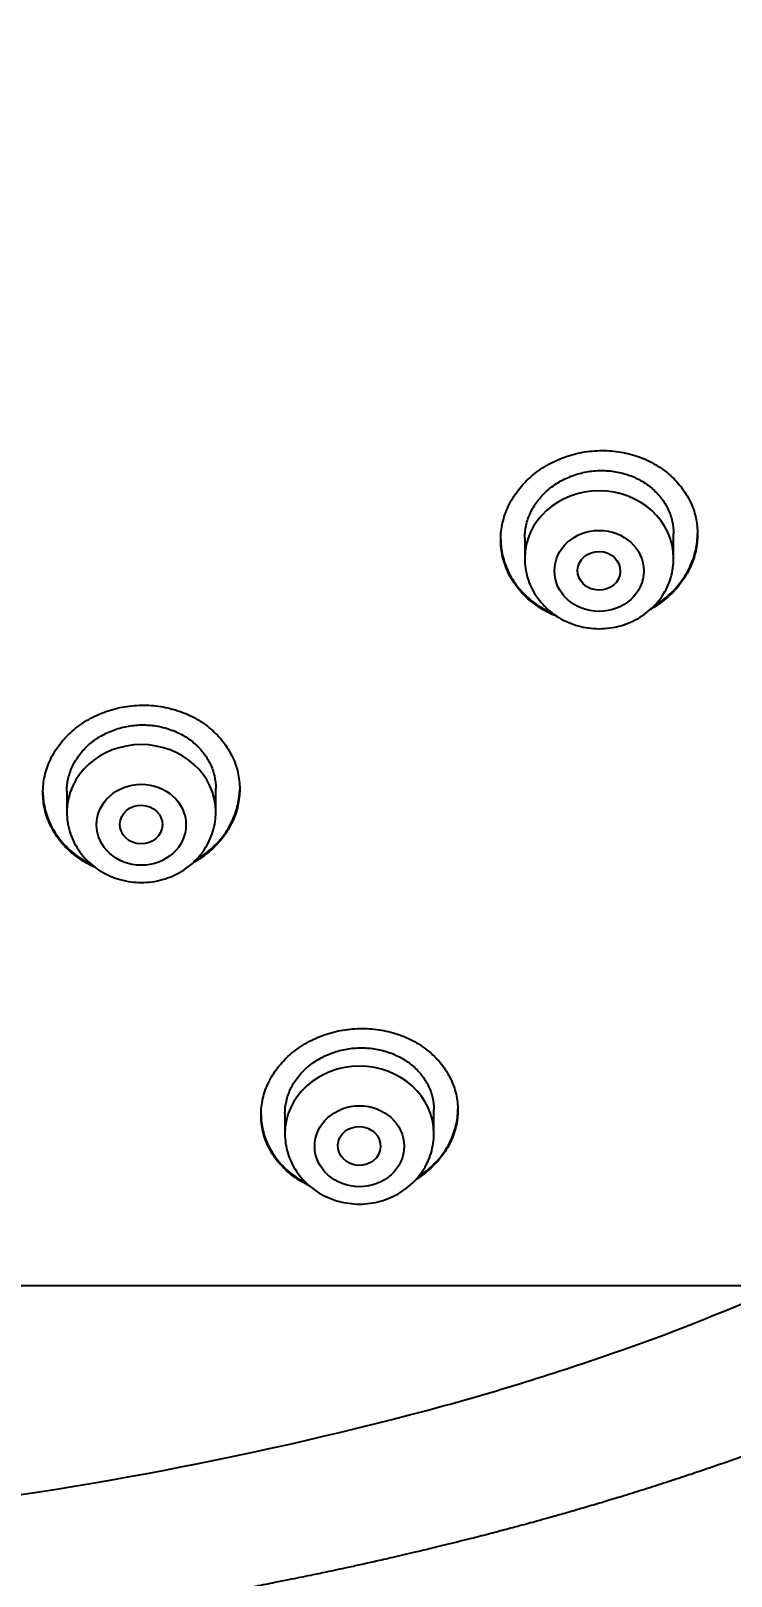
# Model space of a CAD drawing. Header units: millimetres. Extents: x 976 to 9349, y -1578 to 2211.
# Drawn here: x 5931.913 to 5933.229, y 651.897 to 654.801 of the extents above; entities that cross this region are included whole.
import ezdxf

# ---------------------------------------------------------------- set-up
doc = ezdxf.new("R2010")
doc.units = ezdxf.units.MM
for name, color, linetype in [('Płytki', 254, 'Continuous'), ('Szkic', 6, 'Continuous'), ('Wbudowane', 175, 'Continuous')]:
    doc.layers.add(name, color=color, linetype=linetype)
doc.dimstyles.new('ISO-25', dxfattribs={"dimtxt": 4, "dimasz": 5, "dimexe": 1.25, "dimexo": 0.625, "dimgap": 1, "dimtad": 1, "dimtxsty": 'Standard', "dimcen": 2.5, "dimadec": 0, "dimazin": 0, "dimtfac": 1, "dimtmove": 0, "dimatfit": 3, "dimfxl": 1, "dimarcsym": 0})

# ---------------------------------------------------------------- blocks, each defined once
blk = doc.blocks.new('Z$W@#21058')
for p, q in [((22.7506, 135.3353), (22.7506, 135.3814)), ((22.4706, 135.3736), (22.4706, 135.3353)), ((21.61, 134.8981), (21.61, 134.8584)), ((21.89, 134.8584), (21.89, 134.9029)), ((22.02, 134.2925), (22.02, 134.2541)), ((22.3, 134.2541), (22.3, 134.2992))]:
    blk.add_line(p, q)
for centre, radius, start, end in [((21.4332, 137.3417), 3.701, 288.9286, 301.7505), ((20.9677, 138.6447), 5.0846, 285.034, 289.1279), ((20.4501, 140.6625), 7.1676, 276.18193, 284.84631)]:
    blk.add_arc(centre, radius, start, end)
for centre, start_param in [((22.6106, 135.3353), 3.141598), ((21.75, 134.8584), 3.141598), ((22.16, 134.2541), 3.141593)]:
    blk.add_ellipse(centre, major_axis=(-0.14, 0), ratio=0.906308, start_param=start_param, end_param=6.283185)
for centre, major_axis, ratio in [((22.6106, 135.3117), (-0.084, 0), 0.906308), ((22.6103, 135.312), (-0.0401, 0.0011), 0.906171), ((21.75, 134.8348), (-0.084, 0), 0.906308), ((21.7498, 134.8351), (-0.04, 0.0009), 0.908545), ((22.16, 134.2305), (-0.084, 0), 0.906308), ((22.1596, 134.2311), (-0.0401, 0.0019), 0.910577)]:
    blk.add_ellipse(centre, major_axis=major_axis, ratio=ratio)
for points, knots in [([(22.4256, 135.3702), (22.4256, 135.3809), (22.4268, 135.3915), (22.4304, 135.4072), (22.4318, 135.4124), (22.4354, 135.4227), (22.4374, 135.4278), (22.4444, 135.4428), (22.4501, 135.4523), (22.4602, 135.4658), (22.4639, 135.4703), (22.4716, 135.4788), (22.4757, 135.4828), (22.4886, 135.4944), (22.4979, 135.5014), (22.5131, 135.5108), (22.5184, 135.5137), (22.5291, 135.519), (22.54, 135.5238), (22.5514, 135.5277), (22.563, 135.5311), (22.569, 135.5326), (22.5869, 135.5362), (22.5989, 135.5375), (22.617, 135.538), (22.6231, 135.5379), (22.6352, 135.5372), (22.6412, 135.5366), (22.659, 135.5339), (22.6705, 135.5312), (22.6873, 135.5255), (22.6928, 135.5234), (22.7035, 135.5186), (22.7086, 135.516), (22.7236, 135.5077), (22.7329, 135.5012), (22.7502, 135.4865), (22.7578, 135.4786), (22.7678, 135.4657), (22.7709, 135.4612), (22.7766, 135.452), (22.7793, 135.4472), (22.7862, 135.4327), (22.7897, 135.4227), (22.7932, 135.4072), (22.7941, 135.4019), (22.7953, 135.3913), (22.7956, 135.386), (22.7956, 135.3701), (22.7945, 135.3595), (22.7909, 135.3437), (22.7894, 135.3384), (22.7859, 135.3281), (22.7819, 135.318), (22.7767, 135.3083), (22.771, 135.2987), (22.7678, 135.294), (22.7577, 135.2804), (22.75, 135.272), (22.7372, 135.2604), (22.7327, 135.2566), (22.7232, 135.2496), (22.7183, 135.2462), (22.7113, 135.2419), (22.7092, 135.2407), (22.7072, 135.2395)], [0, 0, 0, 0, 0.047171, 0.047171, 0.070757, 0.070757, 0.094342, 0.094342, 0.141513, 0.141513, 0.165099, 0.165099, 0.188684, 0.188684, 0.235855, 0.235855, 0.259441, 0.259441, 0.283026, 0.306612, 0.306612, 0.330197, 0.330197, 0.377368, 0.377368, 0.400954, 0.400954, 0.424539, 0.424539, 0.47171, 0.47171, 0.495296, 0.495296, 0.518881, 0.518881, 0.566052, 0.566052, 0.613223, 0.613223, 0.636809, 0.636809, 0.660394, 0.660394, 0.707565, 0.707565, 0.731151, 0.731151, 0.754736, 0.754736, 0.801907, 0.801907, 0.825493, 0.825493, 0.849078, 0.872664, 0.872664, 0.896249, 0.896249, 0.94342, 0.94342, 0.967006, 0.967006, 0.990591, 0.990591, 1, 1, 1, 1]), ([(22.4706, 135.3735), (22.4706, 135.3815), (22.4715, 135.3895), (22.4742, 135.4014), (22.4753, 135.4054), (22.478, 135.4132), (22.4811, 135.4208), (22.485, 135.4282), (22.4893, 135.4354), (22.4917, 135.439), (22.4994, 135.4493), (22.5052, 135.4557), (22.5149, 135.4645), (22.5183, 135.4673), (22.5254, 135.4726), (22.5292, 135.4752), (22.5406, 135.4822), (22.5487, 135.4862), (22.5614, 135.4912), (22.5658, 135.4927), (22.5746, 135.4952), (22.579, 135.4963), (22.5925, 135.499), (22.6016, 135.5001), (22.6201, 135.5006), (22.6292, 135.5), (22.6426, 135.4981), (22.647, 135.4972), (22.6558, 135.4951), (22.6602, 135.4939), (22.6728, 135.4896), (22.6809, 135.486), (22.6923, 135.4797), (22.6959, 135.4774), (22.7031, 135.4724), (22.7065, 135.4698), (22.7161, 135.4616), (22.7219, 135.4556), (22.7296, 135.4458), (22.7319, 135.4424), (22.7363, 135.4354), (22.7402, 135.4283), (22.7432, 135.4208), (22.7459, 135.4132), (22.747, 135.4093), (22.7497, 135.3975), (22.7506, 135.3895), (22.7506, 135.3814)], [0, 0, 0, 0, 0.062395, 0.062395, 0.093649, 0.093649, 0.124902, 0.156156, 0.156156, 0.187409, 0.187409, 0.249916, 0.249916, 0.28117, 0.28117, 0.312423, 0.312423, 0.37493, 0.37493, 0.406184, 0.406184, 0.437437, 0.437437, 0.499944, 0.499944, 0.562451, 0.562451, 0.593705, 0.593705, 0.624958, 0.624958, 0.687465, 0.687465, 0.718719, 0.718719, 0.749972, 0.749972, 0.812479, 0.812479, 0.843733, 0.843733, 0.874986, 0.90624, 0.90624, 0.937493, 0.937493, 1, 1, 1, 1]), ([(22.713, 135.2451), (22.713, 135.2451), (22.7131, 135.2452), (22.7232, 135.2514), (22.7326, 135.2583), (22.7456, 135.2701), (22.7497, 135.2742), (22.7574, 135.2826), (22.7646, 135.2913), (22.7708, 135.3006), (22.7766, 135.3101), (22.7792, 135.3151), (22.7862, 135.3301), (22.7897, 135.3403), (22.7932, 135.356), (22.7941, 135.3613), (22.7953, 135.3719), (22.7956, 135.377), (22.7956, 135.3821)], [0, 0, 0, 0, 0.000989, 0.000989, 0.201543, 0.201543, 0.30182, 0.30182, 0.402097, 0.502374, 0.502374, 0.602651, 0.602651, 0.803205, 0.803205, 0.903482, 0.903482, 1, 1, 1, 1]), ([(22.5314, 135.2264), (22.5232, 135.2295), (22.5154, 135.2332), (22.5028, 135.2402), (22.4979, 135.2433), (22.4885, 135.2498), (22.484, 135.2532), (22.4713, 135.2641), (22.4636, 135.272), (22.4535, 135.285), (22.4504, 135.2895), (22.4447, 135.2987), (22.4395, 135.3082), (22.4354, 135.318), (22.4319, 135.328), (22.4304, 135.3332), (22.4268, 135.3488), (22.4256, 135.3594), (22.4256, 135.3702)], [0, 0, 0, 0, 0.130544, 0.130544, 0.217489, 0.217489, 0.304435, 0.304435, 0.478326, 0.478326, 0.565272, 0.565272, 0.652218, 0.739163, 0.739163, 0.826109, 0.826109, 1, 1, 1, 1]), ([(22.4257, 135.3711), (22.4257, 135.3608), (22.4269, 135.3507), (22.4304, 135.3356), (22.4318, 135.3305), (22.4353, 135.3204), (22.4374, 135.3154), (22.4444, 135.3008), (22.45, 135.2917), (22.4601, 135.2788), (22.4637, 135.2746), (22.4714, 135.2665), (22.4754, 135.2627), (22.4882, 135.2518), (22.4975, 135.2454), (22.5126, 135.2369), (22.5178, 135.2343), (22.5234, 135.2318), (22.5236, 135.2317), (22.5238, 135.2316)], [0, 0, 0, 0, 0.175672, 0.175672, 0.266864, 0.266864, 0.358056, 0.358056, 0.54044, 0.54044, 0.631632, 0.631632, 0.722824, 0.722824, 0.905208, 0.905208, 0.9964, 0.9964, 1, 1, 1, 1]), ([(22.4706, 135.3353), (22.4707, 135.3286), (22.4716, 135.3172), (22.4757, 135.2982), (22.4826, 135.2808), (22.4922, 135.264), (22.5041, 135.2488), (22.5183, 135.2353), (22.5344, 135.2239), (22.552, 135.2148), (22.5709, 135.2081), (22.5906, 135.2041), (22.6108, 135.2027), (22.6309, 135.2041), (22.6506, 135.2082), (22.6695, 135.2149), (22.6872, 135.2241), (22.7032, 135.2356), (22.7174, 135.2491), (22.7294, 135.2643), (22.7388, 135.2812), (22.7457, 135.2987), (22.7498, 135.3175), (22.7507, 135.3288), (22.7506, 135.3353)], [0, 0, 0, 0, 0.043723, 0.08855, 0.133515, 0.178674, 0.224062, 0.269684, 0.315523, 0.361546, 0.407709, 0.453968, 0.500279, 0.546601, 0.592892, 0.639107, 0.685199, 0.73112, 0.776832, 0.822308, 0.867548, 0.912577, 0.957444, 1, 1, 1, 1]), ([(19.86, 133.2231), (19.9076, 133.2231), (19.9855, 133.2235), (20.114, 133.2253), (20.2269, 133.2279), (20.3305, 133.2311), (20.4194, 133.2345), (20.4953, 133.2379), (20.5574, 133.241), (20.6099, 133.2439), (20.6521, 133.2463), (20.6825, 133.2482), (20.7052, 133.2496), (20.7313, 133.2513), (20.7688, 133.2538), (20.818, 133.2573), (20.8664, 133.2609), (20.9053, 133.264), (20.927, 133.2658), (20.9437, 133.2672), (20.9726, 133.2696), (21.0214, 133.2739), (21.0688, 133.2783), (21.101, 133.2814), (21.1153, 133.2828), (21.1338, 133.2847), (21.17, 133.2883), (21.2155, 133.2932), (21.2531, 133.2973), (21.2743, 133.2997), (21.2907, 133.3016), (21.3181, 133.3048), (21.3552, 133.3092), (21.3867, 133.3131), (21.4084, 133.3159), (21.4391, 133.3198), (21.4784, 133.325), (21.518, 133.3305), (21.5412, 133.3337), (21.5713, 133.338), (21.6024, 133.3426), (21.6299, 133.3467), (21.6523, 133.3501), (21.6853, 133.3552), (21.7215, 133.361), (21.753, 133.3662), (21.7786, 133.3704), (21.8027, 133.3745), (21.8225, 133.378), (21.8462, 133.3821), (21.8733, 133.387), (21.9051, 133.3928), (21.9338, 133.3981), (21.9663, 133.4043), (21.998, 133.4105), (22.0325, 133.4173), (22.0648, 133.4239), (22.0949, 133.4302), (22.1181, 133.4351), (22.1406, 133.44), (22.1651, 133.4453), (22.1873, 133.4503), (22.2068, 133.4547), (22.2243, 133.4587), (22.2442, 133.4633), (22.2667, 133.4686), (22.2875, 133.4735), (22.3083, 133.4786), (22.328, 133.4834), (22.3494, 133.4887), (22.3687, 133.4936), (22.3863, 133.498), (22.402, 133.5021), (22.4178, 133.5062), (22.4329, 133.5102), (22.4473, 133.514), (22.4624, 133.5181), (22.4776, 133.5222), (22.4955, 133.5271), (22.5121, 133.5317), (22.5272, 133.536), (22.5398, 133.5395), (22.5529, 133.5433), (22.5667, 133.5472), (22.5811, 133.5514), (22.5959, 133.5558), (22.6109, 133.5602), (22.6264, 133.5649), (22.6418, 133.5695), (22.6589, 133.5748), (22.6768, 133.5803), (22.6962, 133.5864), (22.7155, 133.5925), (22.7334, 133.5983), (22.7482, 133.6031), (22.7608, 133.6072), (22.773, 133.6113), (22.7873, 133.6161), (22.8043, 133.6218), (22.8233, 133.6283), (22.8414, 133.6345), (22.8576, 133.6402), (22.8705, 133.6448), (22.8842, 133.6497), (22.898, 133.6547), (22.914, 133.6605), (22.9281, 133.6656), (22.9414, 133.6706), (22.954, 133.6753), (22.9676, 133.6805), (22.9818, 133.6859), (22.9944, 133.6907), (23.0059, 133.6952), (23.0159, 133.6991), (23.0282, 133.7039), (23.0409, 133.709), (23.0548, 133.7145), (23.0667, 133.7194), (23.0783, 133.7241), (23.0887, 133.7284), (23.1004, 133.7332), (23.1123, 133.7382), (23.1244, 133.7433), (23.1362, 133.7483), (23.1478, 133.7533), (23.1598, 133.7585), (23.17, 133.7629), (23.1804, 133.7675), (23.1908, 133.7721), (23.2035, 133.7777), (23.2159, 133.7833), (23.2284, 133.789), (23.2393, 133.794), (23.2511, 133.7994), (23.2627, 133.8048), (23.2754, 133.8107), (23.2873, 133.8164), (23.2986, 133.8217), (23.3101, 133.8273), (23.3212, 133.8327), (23.3327, 133.8383), (23.3449, 133.8443), (23.3576, 133.8506), (23.3704, 133.857), (23.3824, 133.8631), (23.3939, 133.869), (23.4055, 133.875), (23.4167, 133.8808), (23.4289, 133.8872), (23.4417, 133.8939), (23.4534, 133.9002), (23.4643, 133.9061), (23.4755, 133.9121), (23.4873, 133.9186), (23.5005, 133.9259), (23.5138, 133.9333), (23.5266, 133.9405), (23.5379, 133.9469), (23.5487, 133.9531), (23.5595, 133.9594), (23.571, 133.9661), (23.582, 133.9725), (23.594, 133.9797), (23.6059, 133.9868), (23.6171, 133.9936), (23.6274, 133.9998), (23.6374, 134.006), (23.648, 134.0125), (23.6578, 134.0187), (23.6676, 134.0248), (23.6776, 134.0311), (23.6889, 134.0384), (23.7017, 134.0466), (23.7149, 134.0552), (23.7272, 134.0633), (23.7376, 134.0702), (23.748, 134.0771), (23.7597, 134.085), (23.772, 134.0934), (23.7843, 134.1019), (23.7962, 134.1102), (23.8089, 134.1191), (23.8221, 134.1284), (23.836, 134.1384), (23.8497, 134.1484), (23.8623, 134.1576), (23.8739, 134.1662), (23.8858, 134.1751), (23.8994, 134.1854), (23.9129, 134.1957), (23.9253, 134.2053), (23.937, 134.2144), (23.9482, 134.2233), (23.9607, 134.2332), (23.9742, 134.2442), (23.9889, 134.2561), (24.004, 134.2686), (24.0188, 134.281), (24.0336, 134.2935), (24.0472, 134.3052), (24.0599, 134.3163), (24.0718, 134.3267), (24.0842, 134.3377), (24.0965, 134.3488), (24.1099, 134.3609), (24.1229, 134.3729), (24.1356, 134.3847), (24.1471, 134.3956), (24.1594, 134.4073), (24.1727, 134.4201), (24.1861, 134.4331), (24.2, 134.4469), (24.2134, 134.4603), (24.2274, 134.4745), (24.2401, 134.4875), (24.253, 134.501), (24.267, 134.5157), (24.2827, 134.5324), (24.2975, 134.5486), (24.3111, 134.5635), (24.3233, 134.5772), (24.3354, 134.5908), (24.3475, 134.6047), (24.3591, 134.618), (24.3703, 134.6312), (24.3808, 134.6436), (24.3913, 134.6562), (24.4019, 134.669), (24.4131, 134.6827), (24.4244, 134.6967), (24.4365, 134.712), (24.4485, 134.7272), (24.4603, 134.7424), (24.4713, 134.7568), (24.4826, 134.7717), (24.4953, 134.7888), (24.508, 134.806), (24.5202, 134.8229), (24.5317, 134.8389), (24.5434, 134.8554), (24.555, 134.872), (24.5657, 134.8877), (24.5761, 134.9031), (24.5865, 134.9185), (24.5963, 134.9334), (24.6066, 134.9491), (24.6167, 134.9647), (24.6275, 134.9817), (24.6376, 134.9978), (24.6478, 135.0141), (24.6569, 135.029), (24.6658, 135.0437), (24.6746, 135.0584), (24.6837, 135.0737), (24.6926, 135.0889), (24.7018, 135.1048), (24.7111, 135.1211), (24.7201, 135.1371), (24.729, 135.1531), (24.7374, 135.1683), (24.7458, 135.1838), (24.7542, 135.1994), (24.7629, 135.2157), (24.7708, 135.2308), (24.7783, 135.2454), (24.7861, 135.2606), (24.794, 135.2761), (24.8017, 135.2914), (24.8058, 135.2997), (24.8083, 135.3047)], [0, 0, 0, 0, 0.022611, 0.044559, 0.064656, 0.082797, 0.09806, 0.111423, 0.122309, 0.130602, 0.13884, 0.144427, 0.146461, 0.15073, 0.158077, 0.166104, 0.176519, 0.183416, 0.186505, 0.18786, 0.19218, 0.201639, 0.213454, 0.217051, 0.218581, 0.220944, 0.226746, 0.237622, 0.244852, 0.246497, 0.248799, 0.253451, 0.260936, 0.2683, 0.270049, 0.27237, 0.284459, 0.290808, 0.293277, 0.29668, 0.306686, 0.309732, 0.311217, 0.318572, 0.327152, 0.330387, 0.335302, 0.340705, 0.343199, 0.345786, 0.353315, 0.357601, 0.3627, 0.368585, 0.374918, 0.379609, 0.387009, 0.392159, 0.395744, 0.399422, 0.404207, 0.408844, 0.411381, 0.414634, 0.418263, 0.422085, 0.426732, 0.429496, 0.43328, 0.437359, 0.441073, 0.443703, 0.446851, 0.449618, 0.452244, 0.455034, 0.457413, 0.460443, 0.463305, 0.46714, 0.46951, 0.471536, 0.474015, 0.476638, 0.479078, 0.481898, 0.484714, 0.487283, 0.490415, 0.493116, 0.496712, 0.500237, 0.503812, 0.507303, 0.510117, 0.512026, 0.514238, 0.516874, 0.519946, 0.523654, 0.527433, 0.530004, 0.532675, 0.534638, 0.537653, 0.540418, 0.543554, 0.545537, 0.547886, 0.550629, 0.553223, 0.555866, 0.557741, 0.55969, 0.56154, 0.56469, 0.566886, 0.569404, 0.571447, 0.57349, 0.57535, 0.578102, 0.580296, 0.582252, 0.584852, 0.586985, 0.589104, 0.590747, 0.592943, 0.595132, 0.59802, 0.60016, 0.602352, 0.604353, 0.606987, 0.609135, 0.611742, 0.613918, 0.61572, 0.618473, 0.620455, 0.622498, 0.625616, 0.627956, 0.630036, 0.632749, 0.634796, 0.636912, 0.639409, 0.642094, 0.644551, 0.646455, 0.648627, 0.651276, 0.653578, 0.656607, 0.659296, 0.661381, 0.663466, 0.665907, 0.668005, 0.670514, 0.672608, 0.675455, 0.677846, 0.679547, 0.68182, 0.68408, 0.686154, 0.687954, 0.690216, 0.692394, 0.695107, 0.698274, 0.700751, 0.702902, 0.704923, 0.707365, 0.710421, 0.712814, 0.715308, 0.718159, 0.721058, 0.723883, 0.727257, 0.730061, 0.732225, 0.734948, 0.737957, 0.741272, 0.743996, 0.746328, 0.749164, 0.751638, 0.754819, 0.758445, 0.761755, 0.765256, 0.76877, 0.772077, 0.774829, 0.777765, 0.780547, 0.783704, 0.786645, 0.790175, 0.793164, 0.79592, 0.798638, 0.802295, 0.805813, 0.808642, 0.812754, 0.81603, 0.819292, 0.822508, 0.826086, 0.830195, 0.834803, 0.837899, 0.841036, 0.844668, 0.847714, 0.850942, 0.854169, 0.857083, 0.859677, 0.863016, 0.866031, 0.869217, 0.872744, 0.876553, 0.879691, 0.88311, 0.886354, 0.88986, 0.894612, 0.897922, 0.901149, 0.905305, 0.908845, 0.912163, 0.915602, 0.91893, 0.922272, 0.925281, 0.929138, 0.932374, 0.936205, 0.939512, 0.942848, 0.945685, 0.948897, 0.95217, 0.955367, 0.95853, 0.962175, 0.965585, 0.968582, 0.972166, 0.975065, 0.978281, 0.981819, 0.985185, 0.987561, 0.990867, 0.994465, 0.997224, 1, 1, 1, 1]), ([(21.565, 134.8949), (21.565, 134.9055), (21.5662, 134.916), (21.5697, 134.9315), (21.5712, 134.9366), (21.5747, 134.9468), (21.5768, 134.9519), (21.5837, 134.9667), (21.5894, 134.976), (21.5995, 134.9894), (21.6031, 134.9937), (21.6109, 135.0021), (21.615, 135.0061), (21.6278, 135.0175), (21.6371, 135.0243), (21.6523, 135.0334), (21.6576, 135.0363), (21.6683, 135.0415), (21.6792, 135.0461), (21.6906, 135.0499), (21.7022, 135.0532), (21.7082, 135.0546), (21.7261, 135.058), (21.7382, 135.0592), (21.7563, 135.0595), (21.7623, 135.0594), (21.7745, 135.0585), (21.7805, 135.0578), (21.7983, 135.055), (21.8098, 135.0522), (21.8266, 135.0464), (21.8322, 135.0442), (21.8429, 135.0394), (21.848, 135.0368), (21.863, 135.0283), (21.8724, 135.0218), (21.8896, 135.007), (21.8972, 134.999), (21.9072, 134.9862), (21.9103, 134.9817), (21.916, 134.9725), (21.9187, 134.9677), (21.9256, 134.9532), (21.9291, 134.9433), (21.9326, 134.9279), (21.9335, 134.9227), (21.9347, 134.9121), (21.935, 134.9069), (21.935, 134.8911), (21.9338, 134.8807), (21.9303, 134.8651), (21.9288, 134.8599), (21.9253, 134.8497), (21.9212, 134.8398), (21.9161, 134.8302), (21.9104, 134.8208), (21.9073, 134.8161), (21.8971, 134.8027), (21.8894, 134.7945), (21.8766, 134.7831), (21.8721, 134.7795), (21.8627, 134.7725), (21.8578, 134.7693), (21.8507, 134.765), (21.8487, 134.7639), (21.8466, 134.7627)], [0, 0, 0, 0, 0.047168, 0.047168, 0.070752, 0.070752, 0.094335, 0.094335, 0.141503, 0.141503, 0.165087, 0.165087, 0.188671, 0.188671, 0.235839, 0.235839, 0.259422, 0.259422, 0.283006, 0.30659, 0.30659, 0.330174, 0.330174, 0.377342, 0.377342, 0.400926, 0.400926, 0.42451, 0.42451, 0.471677, 0.471677, 0.495261, 0.495261, 0.518845, 0.518845, 0.566013, 0.566013, 0.61318, 0.61318, 0.636764, 0.636764, 0.660348, 0.660348, 0.707516, 0.707516, 0.7311, 0.7311, 0.754684, 0.754684, 0.801851, 0.801851, 0.825435, 0.825435, 0.849019, 0.872603, 0.872603, 0.896187, 0.896187, 0.943354, 0.943354, 0.966938, 0.966938, 0.990522, 0.990522, 1, 1, 1, 1]), ([(21.61, 134.8979), (21.61, 134.9058), (21.6109, 134.9137), (21.6135, 134.9255), (21.6147, 134.9294), (21.6173, 134.9371), (21.6204, 134.9447), (21.6243, 134.9519), (21.6286, 134.9591), (21.631, 134.9626), (21.6387, 134.9727), (21.6445, 134.979), (21.6541, 134.9876), (21.6575, 134.9904), (21.6647, 134.9956), (21.6684, 134.9981), (21.6799, 135.005), (21.6879, 135.0089), (21.7006, 135.0137), (21.705, 135.0151), (21.7138, 135.0176), (21.7183, 135.0187), (21.7317, 135.0212), (21.7409, 135.0222), (21.7547, 135.0224), (21.7593, 135.0223), (21.7684, 135.0217), (21.7775, 135.0207), (21.7863, 135.0189), (21.7951, 135.0167), (21.7995, 135.0154), (21.8122, 135.011), (21.8202, 135.0074), (21.8316, 135.001), (21.8353, 134.9987), (21.8425, 134.9937), (21.8458, 134.9911), (21.8555, 134.9828), (21.8613, 134.9768), (21.8689, 134.967), (21.8713, 134.9636), (21.8756, 134.9566), (21.8795, 134.9495), (21.8826, 134.9421), (21.8853, 134.9345), (21.8864, 134.9307), (21.8891, 134.9189), (21.89, 134.911), (21.89, 134.9029)], [0, 0, 0, 0, 0.062363, 0.062363, 0.093618, 0.093618, 0.124872, 0.156127, 0.156127, 0.187381, 0.187381, 0.249891, 0.249891, 0.281145, 0.281145, 0.3124, 0.3124, 0.374909, 0.374909, 0.406163, 0.406163, 0.437418, 0.437418, 0.499927, 0.499927, 0.531182, 0.531182, 0.562436, 0.593691, 0.593691, 0.624945, 0.624945, 0.687454, 0.687454, 0.718709, 0.718709, 0.749964, 0.749964, 0.812473, 0.812473, 0.843727, 0.843727, 0.874982, 0.906236, 0.906236, 0.937491, 0.937491, 1, 1, 1, 1]), ([(21.565, 134.8959), (21.5651, 134.8857), (21.5663, 134.8757), (21.5697, 134.8608), (21.5712, 134.8557), (21.5747, 134.8457), (21.5767, 134.8407), (21.5837, 134.8262), (21.5893, 134.8171), (21.5994, 134.8042), (21.603, 134.8), (21.6107, 134.7919), (21.6147, 134.7881), (21.6275, 134.7772), (21.6368, 134.7707), (21.6501, 134.7632), (21.6534, 134.7614), (21.6568, 134.7598)], [0, 0, 0, 0, 0.181907, 0.181907, 0.276559, 0.276559, 0.371212, 0.371212, 0.560517, 0.560517, 0.655169, 0.655169, 0.749822, 0.749822, 0.939127, 0.939127, 1, 1, 1, 1]), ([(21.6638, 134.7543), (21.6581, 134.7568), (21.6525, 134.7596), (21.6421, 134.7654), (21.6372, 134.7685), (21.6278, 134.7751), (21.6233, 134.7785), (21.6106, 134.7894), (21.6029, 134.7974), (21.5928, 134.8103), (21.5897, 134.8148), (21.584, 134.824), (21.5788, 134.8334), (21.5748, 134.8432), (21.5713, 134.8532), (21.5698, 134.8583), (21.5662, 134.8738), (21.565, 134.8843), (21.565, 134.8949)], [0, 0, 0, 0, 0.0969238, 0.0969238, 0.1872314, 0.1872314, 0.2775391, 0.2775391, 0.4581543, 0.4581543, 0.5484619, 0.5484619, 0.6387695, 0.7290771, 0.7290771, 0.8193848, 0.8193848, 1, 1, 1, 1]), ([(21.8525, 134.7684), (21.8525, 134.7684), (21.8526, 134.7684), (21.8627, 134.7744), (21.872, 134.7813), (21.885, 134.7928), (21.8891, 134.7968), (21.8968, 134.805), (21.904, 134.8136), (21.9102, 134.8227), (21.9159, 134.8321), (21.9186, 134.837), (21.9256, 134.8518), (21.929, 134.8619), (21.9326, 134.8774), (21.9335, 134.8826), (21.9347, 134.893), (21.935, 134.898), (21.935, 134.9031)], [0, 0, 0, 0, 0.000804, 0.000804, 0.201517, 0.201517, 0.301873, 0.301873, 0.40223, 0.502586, 0.502586, 0.602943, 0.602943, 0.803656, 0.803656, 0.904012, 0.904012, 1, 1, 1, 1]), ([(21.61, 134.8584), (21.61, 134.8517), (21.6109, 134.8403), (21.6151, 134.8213), (21.622, 134.8039), (21.6315, 134.7871), (21.6435, 134.7719), (21.6577, 134.7584), (21.6737, 134.747), (21.6914, 134.7379), (21.7103, 134.7312), (21.73, 134.7272), (21.7501, 134.7258), (21.7703, 134.7272), (21.79, 134.7313), (21.8089, 134.738), (21.8265, 134.7472), (21.8426, 134.7587), (21.8568, 134.7722), (21.8687, 134.7874), (21.8782, 134.8043), (21.8851, 134.8218), (21.8891, 134.8406), (21.89, 134.8519), (21.89, 134.8584)], [0, 0, 0, 0, 0.043723, 0.08855, 0.133515, 0.178674, 0.224062, 0.269684, 0.315523, 0.361546, 0.407709, 0.453968, 0.500279, 0.546601, 0.592892, 0.639107, 0.685199, 0.73112, 0.776832, 0.822308, 0.867548, 0.912577, 0.957444, 1, 1, 1, 1]), ([(21.975, 134.2892), (21.975, 134.2996), (21.9762, 134.3099), (21.9797, 134.3251), (21.9812, 134.3302), (21.9847, 134.3402), (21.9868, 134.3452), (21.9937, 134.3597), (21.9994, 134.369), (22.0095, 134.3822), (22.0132, 134.3865), (22.0209, 134.3948), (22.025, 134.3987), (22.0379, 134.41), (22.0472, 134.4168), (22.0625, 134.4259), (22.0678, 134.4287), (22.0785, 134.4339), (22.0895, 134.4385), (22.1009, 134.4423), (22.1126, 134.4456), (22.1186, 134.447), (22.1366, 134.4504), (22.1486, 134.4516), (22.1668, 134.452), (22.1729, 134.4519), (22.1851, 134.4511), (22.1911, 134.4504), (22.2089, 134.4477), (22.2204, 134.4449), (22.2372, 134.4393), (22.2428, 134.4372), (22.2534, 134.4325), (22.2637, 134.4273), (22.2734, 134.4214), (22.2827, 134.415), (22.2871, 134.4116), (22.3, 134.4008), (22.3076, 134.393), (22.3175, 134.3805), (22.3206, 134.3761), (22.3263, 134.3671), (22.3289, 134.3625), (22.3357, 134.3484), (22.3392, 134.3387), (22.3427, 134.3237), (22.3436, 134.3186), (22.3447, 134.3084), (22.345, 134.3033), (22.345, 134.288), (22.3438, 134.2778), (22.3403, 134.2626), (22.3388, 134.2575), (22.3352, 134.2476), (22.3312, 134.2379), (22.326, 134.2286), (22.3203, 134.2194), (22.3172, 134.2149), (22.307, 134.2018), (22.2993, 134.1937), (22.2865, 134.1826), (22.282, 134.179), (22.2739, 134.1732), (22.2704, 134.1708), (22.2668, 134.1686)], [0, 0, 0, 0, 0.047938, 0.047938, 0.071907, 0.071907, 0.095876, 0.095876, 0.143814, 0.143814, 0.167782, 0.167782, 0.191751, 0.191751, 0.239689, 0.239689, 0.263658, 0.263658, 0.287627, 0.311596, 0.311596, 0.335565, 0.335565, 0.383503, 0.383503, 0.407472, 0.407472, 0.431441, 0.431441, 0.479378, 0.479378, 0.503347, 0.503347, 0.527316, 0.551285, 0.551285, 0.575254, 0.575254, 0.623192, 0.623192, 0.647161, 0.647161, 0.67113, 0.67113, 0.719068, 0.719068, 0.743037, 0.743037, 0.767005, 0.767005, 0.814943, 0.814943, 0.838912, 0.838912, 0.862881, 0.88685, 0.88685, 0.910819, 0.910819, 0.958757, 0.958757, 0.982726, 0.982726, 1, 1, 1, 1]), ([(22.02, 134.2924), (22.02, 134.3001), (22.0209, 134.3078), (22.0235, 134.3194), (22.0246, 134.3233), (22.0273, 134.3309), (22.0303, 134.3383), (22.0342, 134.3454), (22.0385, 134.3525), (22.0409, 134.3559), (22.0486, 134.366), (22.0544, 134.3722), (22.0641, 134.3808), (22.0675, 134.3835), (22.0746, 134.3887), (22.0784, 134.3912), (22.0898, 134.398), (22.0979, 134.4019), (22.1107, 134.4067), (22.1151, 134.4082), (22.1239, 134.4107), (22.1284, 134.4117), (22.1419, 134.4143), (22.151, 134.4153), (22.1695, 134.4157), (22.1787, 134.4151), (22.1921, 134.4131), (22.1966, 134.4122), (22.2054, 134.4101), (22.2097, 134.4089), (22.2224, 134.4046), (22.2305, 134.4011), (22.2418, 134.3948), (22.2455, 134.3926), (22.2526, 134.3877), (22.256, 134.3852), (22.2657, 134.3771), (22.2714, 134.3712), (22.279, 134.3617), (22.2814, 134.3583), (22.2857, 134.3515), (22.2896, 134.3446), (22.2926, 134.3374), (22.2953, 134.33), (22.2964, 134.3262), (22.2991, 134.3148), (22.3, 134.307), (22.3, 134.2992)], [0, 0, 0, 0, 0.062066, 0.062066, 0.09333, 0.09333, 0.124595, 0.155859, 0.155859, 0.187124, 0.187124, 0.249653, 0.249653, 0.280917, 0.280917, 0.312182, 0.312182, 0.374711, 0.374711, 0.405975, 0.405975, 0.43724, 0.43724, 0.499769, 0.499769, 0.562297, 0.562297, 0.593562, 0.593562, 0.624826, 0.624826, 0.687355, 0.687355, 0.71862, 0.71862, 0.749884, 0.749884, 0.812413, 0.812413, 0.843678, 0.843678, 0.874942, 0.906207, 0.906207, 0.937471, 0.937471, 1, 1, 1, 1]), ([(22.2701, 134.1725), (22.2773, 134.1772), (22.2842, 134.1823), (22.2949, 134.1916), (22.299, 134.1956), (22.3067, 134.2037), (22.3139, 134.2121), (22.3202, 134.221), (22.3259, 134.2302), (22.3285, 134.235), (22.3355, 134.2494), (22.339, 134.2593), (22.3426, 134.2744), (22.3435, 134.2795), (22.3447, 134.2897), (22.345, 134.2947), (22.345, 134.2996)], [0, 0, 0, 0, 0.156662, 0.156662, 0.262494, 0.262494, 0.368326, 0.474158, 0.474158, 0.57999, 0.57999, 0.791654, 0.791654, 0.897486, 0.897486, 1, 1, 1, 1]), ([(21.975, 134.2902), (21.9751, 134.2802), (21.9763, 134.2704), (21.9797, 134.2559), (21.9811, 134.2509), (21.9846, 134.2412), (21.9867, 134.2363), (21.9936, 134.2222), (21.9992, 134.2134), (22.0092, 134.2008), (22.0128, 134.1968), (22.0204, 134.189), (22.0245, 134.1853), (22.0372, 134.1748), (22.0464, 134.1685), (22.058, 134.1622), (22.0595, 134.1614), (22.061, 134.1606)], [0, 0, 0, 0, 0.187923, 0.187923, 0.285749, 0.285749, 0.383575, 0.383575, 0.579227, 0.579227, 0.677053, 0.677053, 0.774879, 0.774879, 0.970531, 0.970531, 1, 1, 1, 1]), ([(22.0657, 134.1564), (22.0627, 134.1578), (22.0597, 134.1593), (22.0517, 134.1637), (22.0468, 134.1666), (22.0375, 134.1729), (22.033, 134.1762), (22.0203, 134.1867), (22.0127, 134.1944), (22.0027, 134.2069), (21.9996, 134.2113), (21.9939, 134.2202), (21.9888, 134.2292), (21.9847, 134.2388), (21.9812, 134.2485), (21.9798, 134.2535), (21.9762, 134.2686), (21.975, 134.2788), (21.975, 134.2892)], [0, 0, 0, 0, 0.055997, 0.055997, 0.150397, 0.150397, 0.244798, 0.244798, 0.433598, 0.433598, 0.527998, 0.527998, 0.622399, 0.716799, 0.716799, 0.811199, 0.811199, 1, 1, 1, 1]), ([(22.02, 134.2541), (22.02, 134.2474), (22.0209, 134.2361), (22.025, 134.2171), (22.0319, 134.1997), (22.0415, 134.1829), (22.0534, 134.1677), (22.0676, 134.1542), (22.0836, 134.1428), (22.1013, 134.1336), (22.1202, 134.127), (22.1399, 134.1229), (22.16, 134.1215), (22.1801, 134.1229), (22.1998, 134.127), (22.2187, 134.1337), (22.2364, 134.1428), (22.2525, 134.1543), (22.2667, 134.1678), (22.2786, 134.183), (22.2881, 134.1999), (22.295, 134.2173), (22.2991, 134.2362), (22.3, 134.2475), (22.3, 134.2541)], [0, 0, 0, 0, 0.043416, 0.088242, 0.133206, 0.178365, 0.223751, 0.269371, 0.315209, 0.361231, 0.407394, 0.453652, 0.499964, 0.546286, 0.592577, 0.638793, 0.684885, 0.730809, 0.776522, 0.822, 0.867242, 0.912272, 0.95714, 1, 1, 1, 1])]:
    blk.add_open_spline(points, degree=3, knots=knots)
blk = doc.blocks.new('*D311')
at = {"layer": 'Defpoints', "color": 0}
for p in [(224.5839, 223.6562), (228.9399, 0.0694), (287.7905, 0.0694)]:
    blk.add_point(p, dxfattribs=at)
at = {"layer": 'Szkic', "color": 0, "lineweight": -2}
for p, q in [((225.2089, 223.6562), (289.0405, 223.6562)), ((287.7905, 218.6562), (287.7905, 5.0694)), ((229.5649, 0.0694), (289.0405, 0.0694))]:
    blk.add_line(p, q, dxfattribs=at)
at = {"layer": 'Szkic', "color": 0}
for points in [[(288.6239, 218.6562), (286.9572, 218.6562), (287.7905, 223.6562)], [(286.9572, 5.0694), (288.6239, 5.0694), (287.7905, 0.0694)]]:
    blk.add_solid(points, dxfattribs=at)
at = {"layer": 'Szkic', "color": 0, "insert": (284.4572, 111.8628), "char_height": 4, "attachment_point": 5, "rotation": 90}
blk.add_mtext('223,59', dxfattribs=at)

msp = doc.modelspace()

# ---------------------------------------------------------------- linework, layer by layer
at = {"layer": 'Płytki'}
msp.add_line((5724.9951, 652.4427), (5960.2951, 652.4427), dxfattribs=at)

# ---------------------------------------------------------------- block references
at = {"layer": 'Wbudowane'}
msp.add_blockref('Z$W@#21058', (5910.3701, 518.474), dxfattribs=at)

# ---------------------------------------------------------------- dimensions: what is measured, and where the dimension line sits
at = {"layer": 'Szkic'}
dim = msp.add_linear_dim(base=(5993.5831, 455.7427), p1=(5930.3765, 679.3295), p2=(5934.7324, 455.7427), angle=90, dimstyle='ISO-25', dxfattribs=at)
dim.commit()
dim.dimension.update_dxf_attribs({"geometry": '*D311', "text_midpoint": (5990.2498, 567.5361), "insert": (5705.7926, 455.6733)})

doc.saveas('drawing.dxf')
